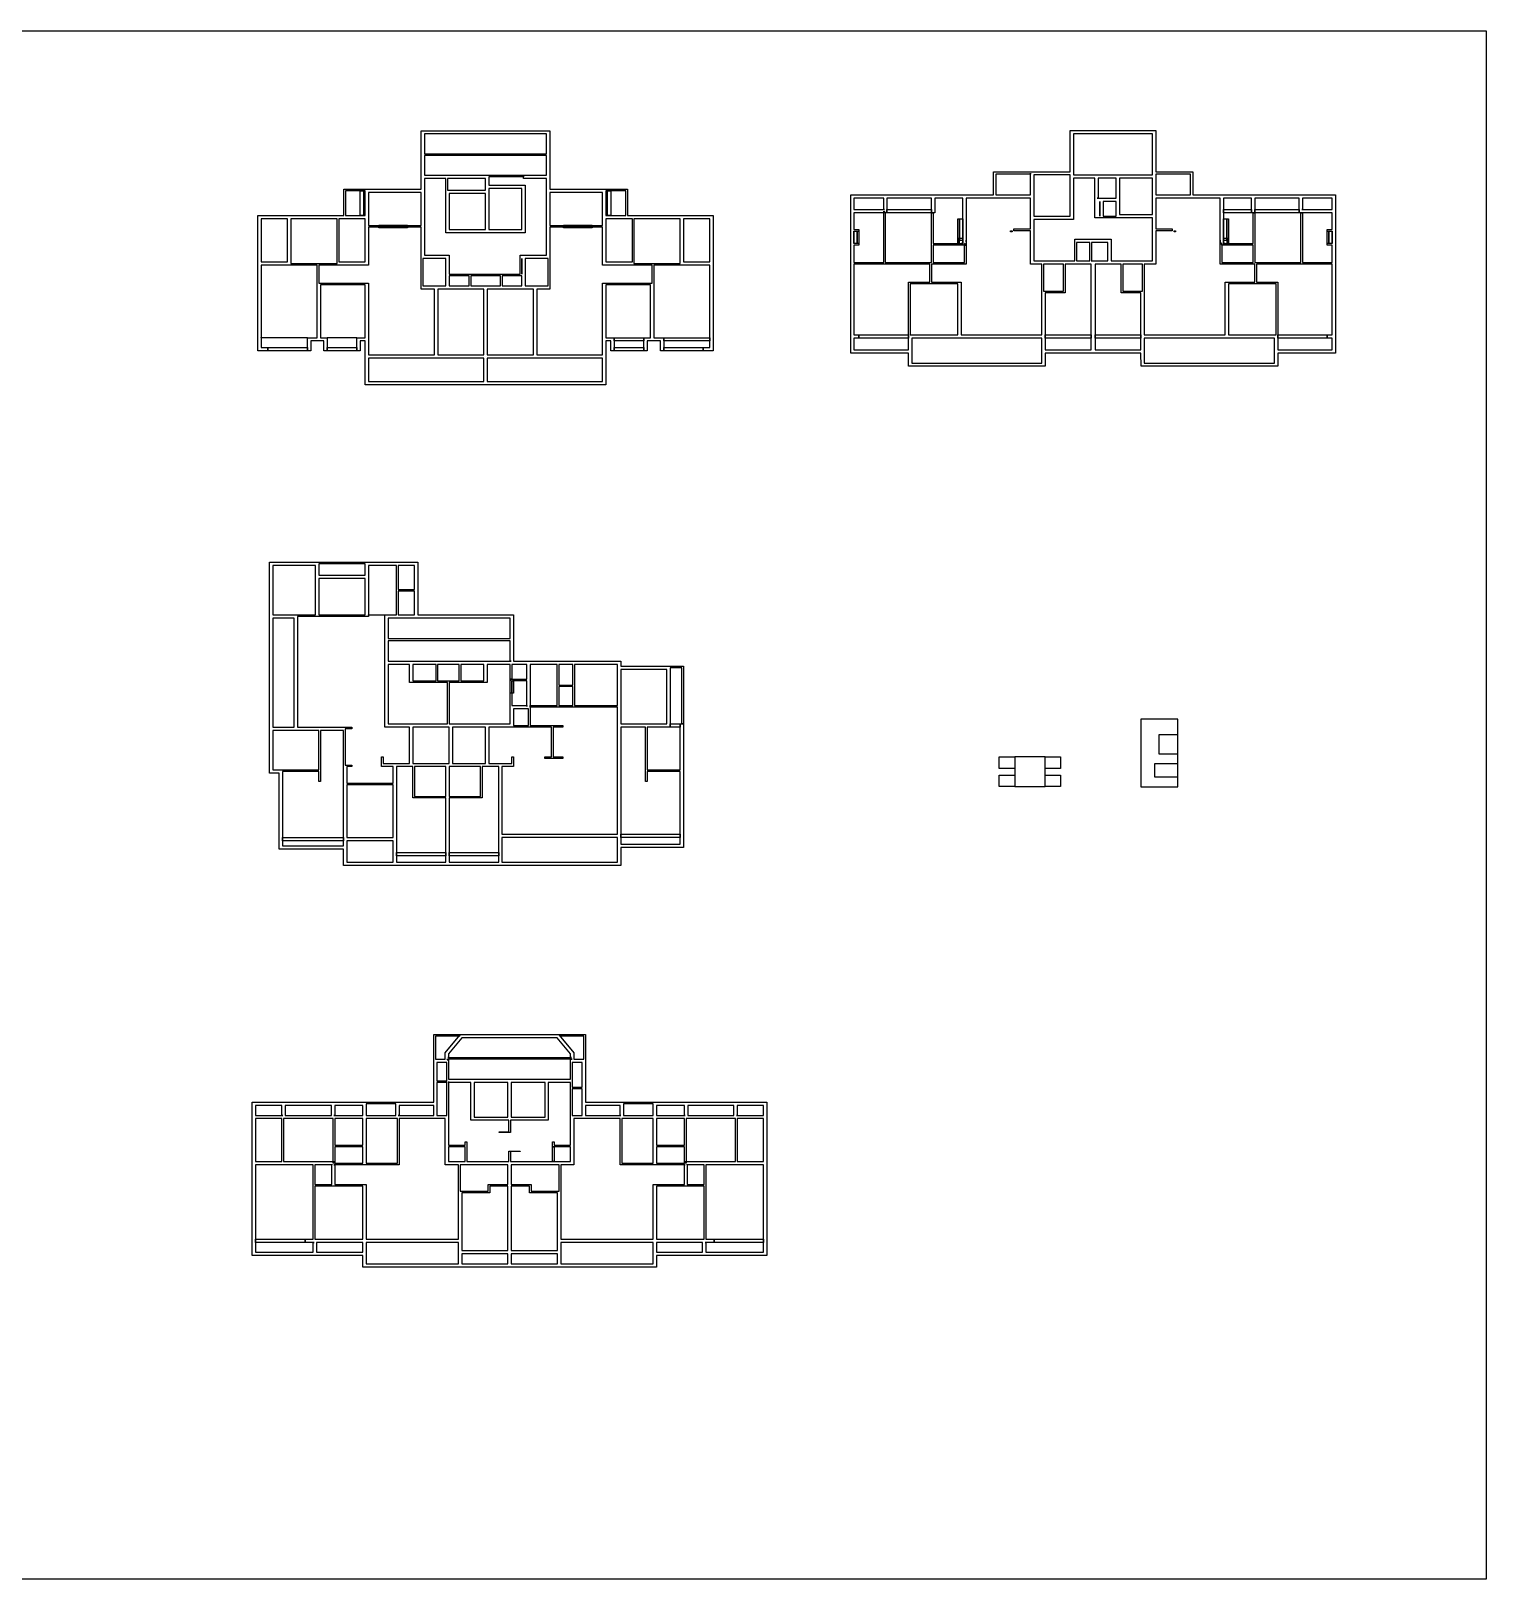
# Model space of a CAD drawing. Extents: x 3537 to 768174, y -301556 to 46028.
# Drawn here: x 178921 to 267146, y -164941 to -71079 of the extents above; entities that cross this region are included whole.
import ezdxf

# ---------------------------------------------------------------- set-up
doc = ezdxf.new("R2010")
doc.units = 0
doc.header["$LTSCALE"] = 1000
doc.header["$MEASUREMENT"] = 0
doc.layers.add('AE-WALL', color=7, linetype='Continuous')
doc.layers.add('AX-PL-133-05SF$0$A-Room-text', color=11, linetype='Continuous')

msp = doc.modelspace()

# ---------------------------------------------------------------- linework, layer by layer
msp.add_lwpolyline([(29846, -71079), (267146, -71079), (267146, -164941), (29846, -164941)], close=True)
at = {"color": 1}
for points in [[(195684, -89685), (192884, -89685), (192884, -89665), (195684, -89665)], [(198684, -89685), (196884, -89685), (196884, -89665), (198684, -89665)]]:
    msp.add_lwpolyline(points, close=True, dxfattribs=at)
at = {"color": 2}
for points in [[(246207, -112816), (246207, -116900), (248452, -116900), (248452, -115524), (247035, -115524), (247035, -116299), (248452, -116299), (248452, -113748), (247314, -113748), (247314, -114907), (248452, -114907), (248452, -112816)], [(238567, -116893), (240418, -116893), (240418, -115092), (238567, -115092)]]:
    msp.add_lwpolyline(points, close=True, dxfattribs=at)
at = {"layer": 'AE-WALL', "color": 1}
for points in [[(202584, -78575), (202584, -77125), (210384, -77125), (210384, -78575), (210384, -79925), (210384, -80675), (213584, -80675), (213584, -80675), (215084, -80675), (215084, -82275), (215434, -82275), (218384, -82275), (220284, -82275), (220284, -85175), (220284, -90475), (219684, -90475), (219684, -90275), (220084, -90275), (220084, -85275), (218484, -85275), (218484, -85275), (216684, -85275), (216684, -86475), (216684, -86475), (216684, -89675), (217284, -89675), (217284, -90475), (217084, -90475), (217084, -89875), (216584, -89875), (216284, -89875), (216284, -90475), (216084, -90475), (216084, -89675), (216484, -89675), (216484, -86475), (213784, -86475), (213784, -89675), (214284, -89675), (214284, -90475), (214084, -90475), (214084, -89875), (213784, -89875), (213784, -90825), (213784, -92525), (206584, -92525), (206584, -92525), (206384, -92525), (206384, -92525), (199184, -92525), (199184, -90825), (199184, -89875), (198884, -89875), (198884, -90475), (198684, -90475), (198684, -89675), (199184, -89675), (199184, -86475), (196484, -86475), (196484, -89675), (196884, -89675), (196884, -90475), (196684, -90475), (196684, -89875), (196384, -89875), (195884, -89875), (195884, -90475), (195684, -90475), (195684, -89675), (196284, -89675), (196284, -86475), (196284, -86475), (196284, -85275), (194484, -85275), (194484, -85275), (192884, -85275), (192884, -90275), (193284, -90275), (193284, -90475), (192684, -90475), (192684, -85175), (192684, -82275), (194584, -82275), (197534, -82275), (197884, -82275), (197884, -80675), (199384, -80675), (199384, -80675), (202584, -80675), (202584, -79925)], [(258023, -85161), (258023, -89611), (258023, -90611), (254523, -90611), (254523, -91411), (246226, -91411), (246224, -90611), (243448, -90611), (243448, -90611), (243198, -90611), (243198, -90611), (240423, -90611), (240421, -91411), (232123, -91411), (232123, -90611), (228623, -90611), (228623, -89611), (228623, -85161), (228623, -84011), (228623, -83161), (228623, -82011), (228623, -81011), (230723, -81011), (233623, -81011), (235523, -81011), (237273, -81011), (237273, -79611), (239723, -79611), (239723, -79611), (241923, -79611), (241923, -77111), (247123, -77111), (247123, -79611), (249373, -79611), (249373, -81011), (251123, -81011), (253023, -81011), (255923, -81011), (258023, -81011), (258023, -82011), (258023, -83161), (258023, -84011)], [(199084, -80775), (199084, -82275), (198884, -82275), (198884, -80775)], [(213884, -82275), (213884, -80775), (214084, -80775), (214084, -82275)], [(243723, -81411), (243723, -81411), (243723, -82311), (243723, -82311)], [(230823, -81911), (233523, -81911), (233523, -82111), (230823, -82111)], [(251223, -81911), (252923, -81911), (252923, -82111), (251223, -82111)], [(253123, -81911), (255823, -81911), (255823, -82111), (253123, -82111)], [(201754, -83010), (200014, -83010), (200014, -82845), (201754, -82845)], [(212954, -83010), (211214, -83010), (211214, -82845), (212954, -82845)], [(228823, -83961), (228823, -83961), (228823, -83211), (228823, -83211)], [(229023, -83961), (228823, -83961), (228823, -83211), (229023, -83211)], [(229123, -83961), (229023, -83961), (229023, -83211), (229123, -83211)], [(238415, -83261), (238323, -83261), (238323, -83201), (238415, -83201)], [(248323, -83261), (248232, -83261), (248232, -83201), (248323, -83201)], [(257523, -83961), (257523, -83211), (257623, -83211), (257623, -83961)], [(257623, -83961), (257623, -83211), (257823, -83211), (257823, -83961)], [(257823, -83961), (257823, -83211), (257823, -83211), (257823, -83961)], [(235423, -83961), (235323, -83961), (235423, -83961), (235423, -83761), (235423, -83761)], [(235423, -83761), (235423, -83761), (235423, -83661), (235423, -83661)], [(235423, -83961), (235423, -83961), (235423, -83761), (235423, -83761)], [(251223, -83661), (251223, -83661), (251223, -83761), (251223, -83761)], [(251223, -83761), (251223, -83761), (251223, -83961), (251223, -83961)], [(251223, -83761), (251223, -83761), (251223, -83961), (251323, -83961), (251223, -83961)], [(208684, -84875), (208684, -84875), (208684, -85825), (208684, -85825)], [(216084, -89675), (216084, -89875), (214284, -89875), (214284, -89675)], [(220084, -89675), (220084, -89875), (217284, -89875), (217284, -89675)], [(232123, -89711), (229123, -89711), (229123, -89511), (232123, -89511)], [(243198, -89711), (240423, -89711), (240423, -89511), (243198, -89511)], [(246223, -89711), (243448, -89711), (243448, -89511), (246223, -89511)], [(257523, -89711), (254523, -89711), (254523, -89511), (257523, -89511)], [(195684, -90275), (195684, -90475), (193284, -90475), (193284, -90275)], [(198684, -90275), (198684, -90475), (196884, -90475), (196884, -90275)], [(216084, -90275), (216084, -90475), (214284, -90475), (214284, -90275)], [(219684, -90275), (219684, -90475), (217284, -90475), (217284, -90275)], [(237631, -115092), (238567, -115092), (238567, -115792), (237631, -115792)], [(240418, -115092), (241354, -115092), (241354, -115792), (240418, -115792)], [(237631, -116193), (238567, -116193), (238567, -116893), (237631, -116893)], [(240418, -116193), (241354, -116193), (241354, -116893), (240418, -116893)]]:
    msp.add_lwpolyline(points, close=True, dxfattribs=at)
at = {"layer": 'AE-WALL', "color": 2}
for points in [[(202784, -78525), (210184, -78525), (210184, -77325), (202784, -77325)], [(246923, -79686), (246923, -77311), (242123, -77311), (242123, -79711), (242123, -79811), (243523, -79811), (244823, -79811), (246923, -79811)], [(202784, -78625), (202784, -79825), (204134, -79825), (206484, -79825), (206484, -79825), (208784, -79825), (208784, -79925), (206684, -79925), (206684, -79925), (206684, -80425), (208884, -80425), (208884, -83325), (206584, -83325), (204084, -83325), (204084, -80925), (204084, -80925), (204084, -80025), (202784, -80025), (202784, -80775), (202784, -82925), (202784, -84675), (204284, -84675), (204284, -85825), (205534, -85825), (207434, -85825), (208584, -85825), (208584, -84775), (208584, -84675), (208684, -84675), (208684, -84675), (208784, -84675), (210184, -84675), (210184, -82925), (210184, -80775), (210184, -80025), (208784, -80025), (208784, -79825), (210184, -79825), (210184, -78625)], [(239523, -79711), (239523, -79761), (237423, -79761), (237423, -81011), (239523, -81011)], [(249223, -81011), (249223, -79761), (247123, -79761), (247123, -79911), (247123, -81011)], [(204184, -80025), (204184, -80725), (204184, -80725), (206484, -80725), (206484, -80525), (206484, -80025)], [(206684, -80625), (206684, -80825), (206684, -83125), (208684, -83125), (208684, -80625)], [(241923, -79811), (239723, -79811), (239723, -81111), (239723, -82311), (241923, -82311), (241923, -79911)], [(246923, -82411), (244923, -82411), (244923, -82411), (243823, -82411), (243723, -82411), (243723, -82411), (243423, -82411), (243423, -82361), (243423, -81411), (243423, -81411), (243423, -80011), (242123, -80011), (242123, -82511), (239723, -82511), (239723, -83136), (239723, -85011), (240273, -85011), (241573, -85011), (242223, -85011), (242223, -83711), (243173, -83711), (244423, -83711), (244423, -85011), (245073, -85011), (246373, -85011), (246923, -85011), (246923, -83136)], [(244723, -80011), (243623, -80011), (243623, -81211), (243573, -81211), (243823, -81211), (244723, -81211)], [(246923, -81111), (246923, -80011), (244923, -80011), (244923, -81311), (244923, -82211), (246923, -82211)], [(199184, -80775), (199184, -80775), (197984, -80775), (197984, -82275), (199184, -82275)], [(202584, -80875), (199384, -80875), (199384, -82375), (199384, -82875), (202584, -82875)], [(204284, -80925), (204284, -83125), (206484, -83125), (206484, -80925)], [(210384, -80875), (210384, -82875), (213584, -82875), (213584, -82375), (213584, -80875)], [(213784, -80775), (213784, -82275), (214984, -82275), (214984, -80775), (213784, -80775)], [(230673, -81911), (230623, -81911), (230623, -81211), (228823, -81211), (228823, -81911)], [(233473, -85111), (233523, -85111), (233523, -84011), (233523, -82111), (233623, -82111), (233623, -83961), (235423, -83961), (235423, -84061), (235273, -84061), (235173, -84061), (235123, -84061), (235123, -83761), (235123, -83761), (235123, -83961), (235123, -83961), (235123, -83761), (235123, -83761), (235123, -83811), (235123, -83711), (235123, -82461), (235223, -82461), (235223, -83661), (235123, -83661), (235123, -82461), (235423, -82461), (235423, -83661), (235223, -83661), (235223, -82461), (235423, -82461), (235423, -83661), (235423, -83661), (235423, -81211), (233723, -81211), (233723, -82111), (233523, -82111), (233523, -81211), (230823, -81211), (230823, -82011), (230823, -82111), (230623, -82111), (230623, -82011), (230723, -82111), (230723, -82111), (230723, -85111)], [(240223, -89511), (240223, -86961), (240223, -86961), (240223, -85211), (239523, -85211), (239523, -83201), (238523, -83201), (238523, -83071), (239523, -83071), (239523, -82411), (239523, -81211), (237348, -81211), (235623, -81211), (235623, -83711), (235623, -83811), (235623, -83861), (235623, -83761), (235623, -83761), (235623, -84011), (235623, -85211), (233573, -85211), (233523, -85211), (233523, -86311), (235323, -86311), (235323, -89511)], [(244723, -82311), (244723, -81411), (243923, -81411), (243923, -82311), (244723, -82311)], [(251023, -83761), (251023, -83861), (251023, -83811), (251023, -83711), (251023, -81211), (249298, -81211), (247123, -81211), (247123, -82311), (247123, -83071), (248123, -83071), (248123, -83201), (247123, -83201), (247123, -85211), (246423, -85211), (246423, -86961), (246423, -86961), (246423, -89511), (251323, -89511), (251323, -86311), (253123, -86311), (253123, -85211), (253073, -85211), (251023, -85211), (251023, -84011), (251023, -83761)], [(251223, -83961), (253023, -83961), (253023, -82111), (253123, -82111), (253123, -84011), (253123, -85111), (253173, -85111), (255923, -85111), (255923, -82111), (256023, -82111), (256023, -82111), (255823, -82111), (255823, -82011), (255823, -81211), (253123, -81211), (253123, -82111), (252923, -82111), (252923, -81211), (251223, -81211), (251223, -83661), (251223, -83661), (251223, -82461), (251423, -82461), (251423, -83661), (251223, -83661), (251223, -82461), (251523, -82461), (251523, -83661), (251423, -83661), (251423, -82461), (251523, -82461), (251523, -83711), (251523, -83811), (251523, -83761), (251523, -83761), (251523, -83961), (251523, -83961), (251523, -83761), (251523, -83761), (251523, -84061), (251473, -84061), (251373, -84061), (251223, -84061)], [(255973, -81911), (257823, -81911), (257823, -81211), (256023, -81211), (256023, -81911)], [(194484, -82475), (192884, -82475), (192884, -85075), (194484, -85075)], [(197484, -82475), (194684, -82475), (194684, -85175), (194684, -85175), (196334, -85175), (197484, -85175), (197484, -85175)], [(199184, -82475), (197934, -82475), (197584, -82475), (197584, -85075), (199184, -85075), (199184, -82925)], [(213784, -82475), (213784, -82925), (213784, -85075), (215384, -85075), (215384, -82475), (215034, -82475)], [(215484, -82475), (215484, -85175), (215484, -85175), (216634, -85175), (218284, -85175), (218284, -85175), (218284, -82475)], [(218484, -82475), (218484, -85075), (220084, -85075), (220084, -82475)], [(230623, -85111), (230623, -82111), (228823, -82111), (228823, -83111), (228923, -83111), (228973, -83111), (229123, -83111), (229123, -84061), (228973, -84061), (228923, -84061), (228823, -84061), (228823, -85111)], [(256023, -85111), (257823, -85111), (257823, -84061), (257723, -84061), (257673, -84061), (257523, -84061), (257523, -83111), (257673, -83111), (257723, -83111), (257823, -83111), (257823, -82111), (256023, -82111)], [(202584, -82975), (199384, -82975), (199384, -85275), (197584, -85275), (197584, -85275), (196384, -85275), (196384, -86375), (196384, -86375), (199384, -86375), (199384, -89775), (199384, -90725), (203384, -90725), (203384, -86725), (202584, -86725), (202584, -84675), (202584, -84675)], [(210384, -82975), (210384, -84675), (210384, -84675), (210384, -86725), (209584, -86725), (209584, -90725), (213584, -90725), (213584, -89775), (213584, -86375), (216584, -86375), (216584, -86375), (216584, -85275), (215384, -85275), (215384, -85275), (213584, -85275), (213584, -82975)], [(233623, -85111), (235523, -85111), (235523, -84061), (235523, -84061), (233623, -84061)], [(235123, -83761), (235223, -83761), (235223, -83661), (235123, -83661)], [(235123, -83961), (235223, -83961), (235223, -83761), (235123, -83761)], [(235123, -83961), (235223, -83961), (235223, -83761), (235123, -83761)], [(235223, -83761), (235423, -83761), (235423, -83661), (235223, -83661)], [(235523, -83961), (235523, -83961), (235523, -84061), (235623, -84061), (235623, -84011)], [(243123, -85011), (243123, -83911), (242323, -83911), (242323, -85011)], [(243448, -85011), (243448, -85011), (244223, -85011), (244223, -83911), (243223, -83911), (243223, -85011), (243198, -85011), (243198, -85011)], [(251023, -83961), (251023, -83911), (251123, -84061), (251123, -84061), (251123, -83961)], [(251123, -84061), (251123, -84061), (251123, -85111), (253023, -85111), (253023, -84061)], [(251223, -83661), (251223, -83761), (251423, -83761), (251423, -83661)], [(251523, -83661), (251423, -83661), (251423, -83761), (251523, -83761)], [(251523, -83761), (251423, -83761), (251423, -83961), (251523, -83961)], [(251523, -83761), (251423, -83761), (251423, -83961), (251523, -83961)], [(202684, -84875), (202684, -84875), (202684, -86525), (203484, -86525), (204084, -86525), (204084, -85875), (204084, -84875)], [(210284, -84875), (208884, -84875), (208884, -85875), (208884, -86525), (209484, -86525), (210284, -86525), (210284, -84875)], [(232123, -89711), (232123, -89711), (232123, -86311), (233423, -86311), (233423, -85211), (230673, -85211), (228823, -85211), (228823, -89511), (229123, -89511), (229123, -89711), (228823, -89711), (228823, -90411), (232123, -90411)], [(240323, -86861), (241523, -86861), (241523, -85211), (240323, -85211), (240323, -86861)], [(243198, -90411), (243198, -85211), (243173, -85211), (242273, -85211), (241623, -85211), (241623, -86961), (240423, -86961), (240423, -89611), (240423, -90411)], [(246223, -89611), (246223, -86961), (245023, -86961), (245023, -85211), (244323, -85211), (243448, -85211), (243448, -90411), (246223, -90411)], [(246323, -86861), (246323, -86861), (246323, -85211), (245123, -85211), (245123, -86861)], [(253223, -85211), (253223, -86311), (254523, -86311), (254523, -89711), (254523, -89711), (254523, -90411), (257823, -90411), (257823, -89711), (257523, -89711), (257523, -89511), (257823, -89511), (257823, -85211), (255973, -85211)], [(204284, -85925), (204284, -86525), (205484, -86525), (205484, -85925)], [(205584, -85925), (205584, -86525), (206384, -86525), (206384, -86525), (206584, -86525), (206584, -86525), (207384, -86525), (207384, -85925)], [(208684, -85925), (208634, -85925), (207484, -85925), (207484, -86525), (208684, -86525)], [(203584, -86725), (203584, -90725), (206384, -90725), (206384, -86725), (205534, -86725), (204184, -86725)], [(208784, -86725), (207434, -86725), (206584, -86725), (206584, -90725), (209384, -90725), (209384, -86725)], [(235123, -89511), (235123, -86411), (233473, -86411), (232223, -86411), (232223, -89511), (232223, -89511)], [(253173, -86411), (251523, -86411), (251523, -89511), (254423, -89511), (254423, -89511), (254423, -86411)], [(240223, -90511), (240223, -89711), (235223, -89711), (232323, -89711), (232323, -90511), (232323, -91211), (240222, -91211)], [(251423, -89711), (246423, -89711), (246423, -90511), (246425, -91211), (254323, -91211), (254323, -90511), (254323, -89711)], [(203484, -90925), (199384, -90925), (199384, -92325), (206384, -92325), (206384, -90925)], [(206584, -90925), (206584, -92325), (213584, -92325), (213584, -90925), (209484, -90925)]]:
    msp.add_lwpolyline(points, close=True, dxfattribs=at)
at = {"layer": 'AX-PL-133-05SF$0$A-Room-text', "color": 1}
for points in [[(208180, -109285), (208980, -109285), (208980, -109285), (209180, -109285), (209180, -109285), (210880, -109285), (211830, -109285), (214680, -109285), (214680, -109585), (217480, -109585), (217480, -109585), (218480, -109585), (218480, -113085), (218380, -113085), (218380, -109685), (217680, -109685), (217680, -109685), (217680, -113285), (216280, -113285), (216280, -115885), (218280, -115885), (218280, -113085), (218480, -113085), (218480, -115935), (218480, -120585), (214680, -120585), (214680, -121685), (207380, -121685), (204280, -121685), (204280, -121685), (204080, -121685), (204080, -121685), (200980, -121685), (197880, -121685), (197880, -120685), (193980, -120685), (193980, -116085), (193380, -116085), (193380, -113385), (193380, -106585), (193380, -103285), (196180, -103285), (196180, -103285), (199380, -103285), (199380, -103285), (201130, -103285), (202380, -103285), (202380, -104985), (202380, -106485), (208180, -106485), (208180, -107985)], [(199380, -106474), (200380, -106474), (200380, -106496), (199380, -106496)], [(218280, -113285), (217680, -113285), (217680, -113085), (218280, -113085)], [(197880, -120185), (194180, -120185), (194180, -119985), (197880, -119985)], [(218280, -119985), (214680, -119985), (214680, -119785), (218280, -119785)], [(204080, -121085), (201080, -121085), (201080, -120885), (204080, -120885)], [(207280, -121085), (204280, -121085), (204280, -120885), (207280, -120885)], [(212540, -135178), (212540, -136028), (214640, -136028), (214640, -136028), (216840, -136028), (216840, -136028), (218640, -136028), (221640, -136028), (223540, -136028), (223540, -136928), (223540, -139728), (223540, -144528), (223540, -145328), (220340, -145328), (219740, -145328), (216840, -145328), (216840, -146028), (210940, -146028), (208040, -146028), (208040, -146028), (207840, -146028), (207840, -146028), (204940, -146028), (199040, -146028), (199040, -145328), (196140, -145328), (195540, -145328), (192340, -145328), (192340, -144528), (192340, -139728), (192340, -136928), (192340, -136028), (194240, -136028), (197240, -136028), (199040, -136028), (199040, -136028), (201240, -136028), (201240, -136028), (203340, -136028), (203340, -134778), (203340, -133628), (203340, -133628), (203340, -131928), (205224, -131928), (205224, -131928), (210656, -131928), (210656, -131928), (212540, -131928), (212540, -133628), (212540, -133628)], [(204140, -133428), (204140, -133428), (204140, -133428), (204240, -133428), (204240, -133528)], [(211740, -133428), (211640, -133428), (211640, -133428), (211740, -133428)], [(210640, -138728), (210640, -139628), (210540, -139628), (210540, -138728)], [(195540, -144528), (192540, -144528), (192540, -144328), (195540, -144328)], [(223340, -144528), (220340, -144528), (220340, -144328), (223340, -144328)]]:
    msp.add_lwpolyline(points, close=True, dxfattribs=at)
at = {"layer": 'AX-PL-133-05SF$0$A-Room-text', "color": 2}
for points in [[(196180, -104185), (196180, -103485), (193580, -103485), (193580, -106485), (194880, -106485), (194880, -106485), (196180, -106485)], [(200380, -107985), (200380, -106485), (201080, -106485), (201080, -104985), (201080, -103485), (199380, -103485), (199380, -104185), (199380, -106585), (196280, -106585), (195080, -106585), (195080, -106585), (195080, -113285), (196430, -113285), (197880, -113285), (197880, -113285), (198380, -113285), (198380, -113385), (197980, -113385), (197980, -113385), (197980, -115585), (197980, -115585), (198380, -115585), (198380, -115685), (198080, -115685), (198080, -116685), (200880, -116685), (200880, -115685), (200180, -115685), (200180, -115085), (200280, -115085), (200280, -115485), (200980, -115485), (201880, -115485), (201880, -113285), (200380, -113285), (200380, -109385)], [(199180, -103385), (199180, -103385), (196380, -103385), (196380, -103385), (196380, -104085), (199180, -104085)], [(202180, -104935), (202180, -103485), (201180, -103485), (201180, -104935)], [(199180, -104285), (196380, -104285), (196380, -106485), (199180, -106485)], [(202180, -106485), (202180, -105035), (201180, -105035), (201180, -106485)], [(193580, -106685), (193580, -113285), (194880, -113285), (194880, -106685)], [(207980, -107910), (207980, -106685), (202280, -106685), (201130, -106685), (200580, -106685), (200580, -107910)], [(208030, -109285), (207980, -109285), (207980, -108060), (200580, -108060), (200580, -109285), (201980, -109285), (203530, -109285), (204930, -109285), (206480, -109285)], [(201880, -109485), (200580, -109485), (200580, -113085), (201880, -113085), (201880, -113085), (202080, -113085), (202080, -113085), (204180, -113085), (204180, -110585), (204180, -110585), (203580, -110585), (203530, -110585), (201880, -110585)], [(203480, -109485), (202080, -109485), (202080, -110485), (203480, -110485)], [(204880, -109485), (203580, -109485), (203580, -110485), (203580, -110485), (204180, -110485), (204230, -110485), (204880, -110485)], [(207980, -110435), (207980, -109485), (206580, -109485), (206580, -110535), (206580, -110585), (206380, -110585), (206380, -110585), (204930, -110585), (204280, -110585), (204280, -113085), (204380, -113085), (206480, -113085), (206480, -113085), (206680, -113085), (206680, -113085), (207980, -113085), (207980, -112185), (207980, -112185), (207980, -111985)], [(206380, -109485), (204980, -109485), (204980, -110485), (206380, -110485)], [(208080, -110385), (207980, -110385), (207980, -110385), (208180, -110385), (208180, -110435), (208080, -110385), (208080, -110385), (208080, -110385), (208180, -110385), (208180, -110385), (208980, -110385), (208980, -109485), (208080, -109485), (208080, -109485)], [(209180, -109485), (209180, -110435), (209180, -111985), (210830, -111985), (210830, -110785), (210830, -109485)], [(210930, -109485), (210930, -110735), (211780, -110735), (211780, -109485)], [(211880, -109485), (211880, -110785), (211880, -111985), (214480, -111985), (214480, -109685), (214480, -109485)], [(214680, -109785), (214680, -112035), (214680, -113085), (216230, -113085), (217480, -113085), (217480, -109785)], [(208080, -110485), (208080, -110485), (208080, -111985), (208080, -111985), (208080, -111985), (208980, -111985), (208980, -112035), (208980, -110485), (208180, -110485), (208180, -111235), (208080, -111235), (208080, -110485), (208180, -110485), (208180, -111235), (207980, -111235), (207980, -110435)], [(210930, -110835), (210930, -111985), (211780, -111985), (211780, -110835)], [(207980, -113285), (206680, -113285), (206680, -115485), (207380, -115485), (208080, -115485), (208080, -115085), (208180, -115085), (208180, -115685), (207480, -115685), (207480, -119785), (214480, -119785), (214480, -113185), (214480, -112085), (211830, -112085), (210880, -112085), (209180, -112085), (209180, -111985), (209180, -111985), (209180, -113185), (210530, -113185), (211180, -113185), (211180, -113285), (210580, -113285), (210580, -115085), (211180, -115085), (211180, -115185), (210530, -115185), (210080, -115185), (210080, -115085), (210480, -115085), (210480, -113285), (209130, -113285), (207980, -113285)], [(208180, -112185), (208180, -113185), (208180, -113185), (209080, -113185), (209080, -112185), (209080, -112185)], [(196380, -113485), (194980, -113485), (193580, -113485), (193580, -115885), (193980, -115885), (193980, -115885), (196380, -115885)], [(197880, -116735), (197880, -115685), (197880, -115685), (197880, -113485), (196480, -113485), (196480, -115935), (196480, -116585), (196380, -116585), (196380, -115985), (194180, -115985), (194180, -115985), (194180, -120485), (197880, -120485), (197880, -120085)], [(204230, -113285), (202080, -113285), (202080, -115485), (202130, -115485), (204080, -115485), (204080, -115485), (204280, -115485), (204280, -115485), (204280, -115485), (204280, -113285)], [(206480, -113285), (204480, -113285), (204480, -115485), (206230, -115485), (206480, -115485)], [(214680, -113285), (214680, -119885), (214680, -120385), (218280, -120385), (218280, -115985), (216280, -115985), (216280, -116585), (216180, -116585), (216180, -115935), (216180, -113285)], [(201980, -115685), (201080, -115685), (201080, -116735), (201080, -120085), (201080, -121485), (204080, -121485), (204080, -117585), (202080, -117585), (202080, -115685)], [(204080, -115685), (202180, -115685), (202180, -117485), (204080, -117485)], [(206580, -115685), (206280, -115685), (206280, -117585), (204280, -117585), (204280, -121485), (207280, -121485), (207280, -119885), (207280, -115685)], [(204380, -115685), (204280, -115685), (204280, -117485), (206180, -117485), (206180, -115685)], [(200880, -116785), (198080, -116785), (198080, -119985), (200880, -119985)], [(207480, -119985), (207480, -121485), (214480, -121485), (214480, -120485), (214480, -119985)], [(200880, -120185), (198080, -120185), (198080, -120585), (198080, -121485), (200880, -121485)], [(204040, -133428), (204040, -133378), (204040, -133028), (204933, -131964), (204879, -132028), (203440, -132028), (203440, -133428), (203440, -133428)], [(211690, -133328), (211640, -133328), (211640, -133101), (210824, -132128), (205056, -132128), (204240, -133101), (204240, -133328), (204190, -133328)], [(211840, -133428), (212440, -133428), (212440, -133428), (212440, -132028), (211001, -132028), (210947, -131964), (211840, -133028), (211840, -133378)], [(204140, -134728), (204140, -133628), (204140, -133628), (203540, -133628), (203540, -134728), (204140, -134728)], [(207940, -134628), (210190, -134628), (211640, -134628), (211640, -133528), (211640, -133428), (204240, -133428), (204240, -133528), (204240, -134628), (205690, -134628)], [(211740, -134728), (211740, -135128), (212340, -135128), (212340, -133628), (211740, -133628), (211740, -133628)], [(204140, -134828), (203540, -134828), (203540, -136128), (203540, -136828), (204140, -136828), (204140, -136828)], [(210290, -134828), (210290, -137128), (207990, -137128), (207990, -137858), (207305, -137858), (207305, -137828), (207890, -137828), (207890, -137128), (205590, -137128), (205590, -134828), (204240, -134828), (204240, -134778), (204240, -137028), (204240, -137028), (204240, -138628), (205240, -138628), (205240, -138428), (205340, -138428), (205340, -138678), (205340, -139628), (207840, -139628), (207840, -139628), (207890, -139628), (207890, -138998), (208575, -138998), (208575, -139028), (207990, -139028), (207990, -139628), (208040, -139628), (208040, -139628), (210990, -139628), (211640, -139628), (211640, -138728), (210540, -138728), (210540, -138428), (210640, -138428), (210640, -138628), (211640, -138628), (211640, -137028), (211640, -137028), (211640, -135178), (211640, -134828)], [(207840, -134828), (205790, -134828), (205790, -136928), (207840, -136928)], [(208040, -134828), (208040, -136928), (210090, -136928), (210090, -134828)], [(211740, -135228), (211740, -136828), (211740, -136828), (212340, -136828), (212340, -136128), (212340, -135228)], [(194140, -136228), (192540, -136228), (192540, -136828), (194190, -136828), (194140, -136828)], [(194140, -137028), (192540, -137028), (192540, -139628), (194140, -139628)], [(197240, -137028), (197240, -137028), (194240, -137028), (194240, -137028), (194240, -139628), (196090, -139628), (197165, -139628), (197165, -139628), (197340, -139628), (197340, -139728), (197340, -139728), (197240, -139728), (197240, -138678)], [(197140, -136228), (194340, -136228), (194340, -136828), (197140, -136828)], [(199040, -136828), (199040, -136228), (197340, -136228), (197340, -136828), (197290, -136828)], [(204040, -137028), (203440, -137028), (201240, -137028), (201240, -139828), (199140, -139828), (197290, -139828), (197340, -139828), (197340, -141028), (199240, -141028), (199240, -144328), (204840, -144328), (204840, -141528), (204840, -141528), (204840, -139828), (204040, -139828), (204040, -138678)], [(199040, -137028), (197340, -137028), (197340, -138628), (199040, -138628)], [(201040, -136128), (201040, -136128), (199240, -136128), (199240, -136128), (199240, -136828), (201040, -136828)], [(201140, -137028), (199240, -137028), (199240, -138678), (199240, -139728), (201140, -139728), (201140, -137028)], [(203340, -136228), (201240, -136228), (201240, -136828), (201190, -136828), (203340, -136828)], [(211840, -137028), (211840, -138678), (211840, -139828), (211040, -139828), (211040, -141528), (211040, -141528), (211040, -144328), (216640, -144328), (216640, -141028), (218540, -141028), (218540, -139828), (218590, -139828), (216740, -139828), (214640, -139828), (214640, -137028), (212440, -137028)], [(212540, -136228), (212540, -136828), (214690, -136828), (214640, -136828), (214640, -136228)], [(214740, -137028), (214740, -139728), (216640, -139728), (216640, -138678), (216640, -137028), (214740, -137028)], [(214840, -136128), (214840, -136828), (216640, -136828), (216640, -136128), (216640, -136128), (214840, -136128)], [(216840, -136828), (218590, -136828), (218540, -136828), (218540, -136228), (216840, -136228)], [(216840, -137028), (216840, -138628), (218540, -138628), (218540, -137028)], [(218640, -137028), (218640, -138678), (218640, -139728), (218540, -139728), (218540, -139728), (218540, -139628), (218715, -139628), (218715, -139628), (219790, -139628), (221640, -139628), (221640, -137028), (221640, -137028), (218640, -137028)], [(218740, -136228), (218740, -136828), (221540, -136828), (221540, -136228)], [(221740, -136228), (221740, -136828), (221690, -136828), (223340, -136828), (223340, -136228)], [(221740, -137028), (221740, -139628), (223340, -139628), (223340, -137028)], [(199040, -138728), (197340, -138728), (197340, -139728), (199040, -139728)], [(204240, -138728), (204240, -139628), (204890, -139628), (205240, -139628), (205240, -138728)], [(216840, -139728), (218540, -139728), (218540, -138728), (216840, -138728)], [(194190, -139828), (192540, -139828), (192540, -144528), (192540, -145128), (195540, -145128), (196040, -145128), (196040, -144528), (196090, -144528), (195540, -144528), (195540, -144328), (196040, -144328), (196040, -141078), (196040, -139828)], [(197165, -139778), (197165, -139828), (196140, -139828), (196140, -141028), (197165, -141028)], [(204940, -139828), (204940, -141428), (204940, -141428), (206640, -141428), (206640, -141028), (207840, -141028), (207840, -139828), (205290, -139828)], [(210940, -139828), (208040, -139828), (208040, -141028), (209240, -141028), (209240, -141428), (210940, -141428), (210940, -141428)], [(218715, -139778), (218715, -141028), (219740, -141028), (219740, -139828), (218715, -139828)], [(219840, -144528), (219840, -145128), (220340, -145128), (223340, -145128), (223340, -144528), (223340, -139828), (221690, -139828), (219840, -139828), (219840, -141078), (219840, -144328), (220340, -144328), (220340, -144528), (219790, -144528)], [(197252, -141128), (196140, -141128), (196140, -144328), (196140, -144328), (199040, -144328), (199040, -141128)], [(207840, -141128), (206740, -141128), (206740, -141528), (205040, -141528), (205040, -144428), (205040, -145028), (207840, -145028)], [(208040, -141128), (208040, -145028), (210840, -145028), (210840, -144428), (210840, -141528), (209140, -141528), (209140, -141128)], [(216840, -144328), (219740, -144328), (219740, -144328), (219740, -141128), (218627, -141128), (216840, -141128)], [(199040, -144528), (196240, -144528), (196240, -145128), (199040, -145128)], [(204840, -144528), (199240, -144528), (199240, -145228), (199240, -145828), (204840, -145828), (204840, -145128)], [(211040, -144528), (211040, -145128), (211040, -145828), (216640, -145828), (216640, -145228), (216640, -144528)], [(216840, -144528), (216840, -145128), (219640, -145128), (219640, -144528)], [(207840, -145228), (205040, -145228), (205040, -145828), (207840, -145828)], [(208040, -145228), (208040, -145828), (210840, -145828), (210840, -145228)]]:
    msp.add_lwpolyline(points, close=True, dxfattribs=at)

doc.saveas('drawing.dxf')
